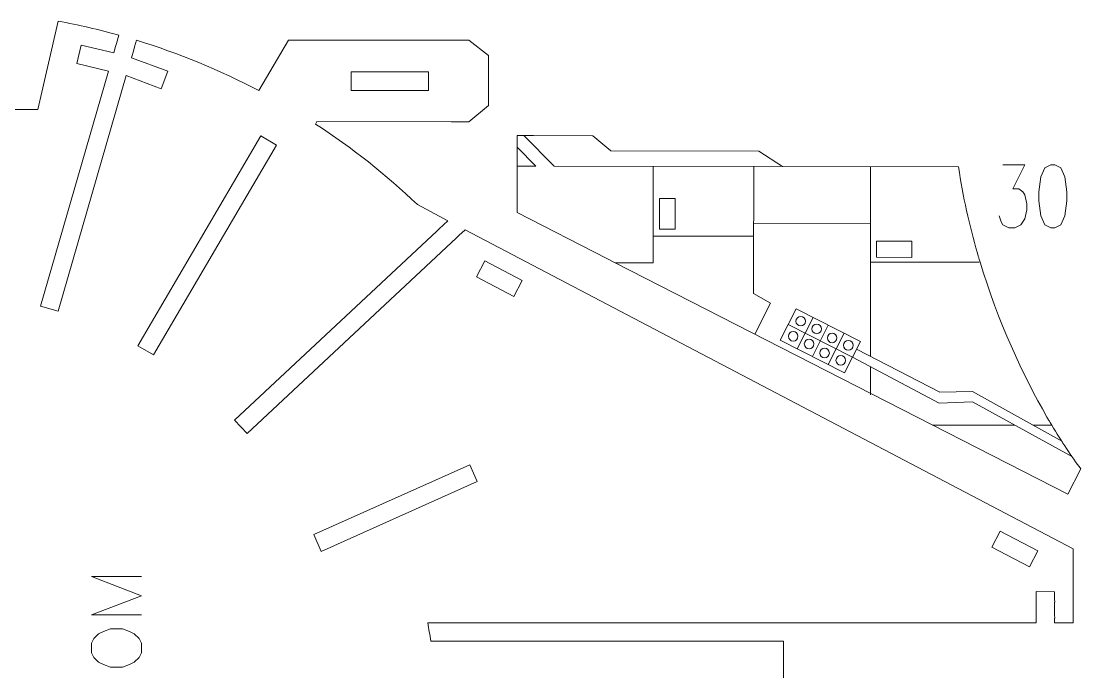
# Model space of a CAD drawing. Header units: inches. Extents: x -6.8 to 6.9, y -4.9 to 4.9.
# Drawn here: x -0.66 to 6.85, y 0.31 to 4.92 of the extents above; entities that cross this region are included whole.
import ezdxf

# ---------------------------------------------------------------- set-up
doc = ezdxf.new("R2010")
doc.units = ezdxf.units.IN
doc.header["$MEASUREMENT"] = 0
doc.layers.add('Layer 1', color=7, linetype='Continuous')

msp = doc.modelspace()

# ---------------------------------------------------------------- linework, layer by layer
at = {"layer": 'Layer 1', "lineweight": 9}
for points, knots in [([(0.0155, 4.7602), (0.0155, 4.7602), (0.0326, 4.819), (0.0326, 4.819), (0.0326, 4.819), (-0.1092, 4.8583), (-0.2525, 4.8912), (-0.3972, 4.9179), (-0.3972, 4.9179), (-0.3972, 4.9179), (-0.5421, 4.2931), (-0.5421, 4.2931), (-0.5421, 4.2931), (-0.5421, 4.2931), (-1.2297, 4.2931), (-1.2297, 4.2931), (-1.2297, 4.2931), (-1.2297, 4.2931), (-1.2297, 4.2228), (-1.2297, 4.2228)], [0, 0, 0, 0, 0.166667, 0.166667, 0.166667, 0.166667, 0.333333, 0.333333, 0.333333, 0.333333, 0.5, 0.5, 0.5, 0.5, 0.666667, 0.666667, 0.666667, 0.666667, 1, 1, 1, 1]), ([(0.1378, 4.7151), (0.1378, 4.7151), (0.1213, 4.6581), (0.1213, 4.6581), (0.1213, 4.6581), (0.1213, 4.6581), (0.3801, 4.5632), (0.3801, 4.5632), (0.3801, 4.5632), (0.3801, 4.5632), (0.3332, 4.4389), (0.3332, 4.4389), (0.3332, 4.4389), (0.3332, 4.4389), (0.085, 4.5327), (0.085, 4.5327), (0.085, 4.5327), (0.085, 4.5327), (-0.3979, 2.864), (-0.3979, 2.864), (-0.3979, 2.864), (-0.3979, 2.864), (-0.5228, 2.9001), (-0.5228, 2.9001), (-0.5228, 2.9001), (-0.5228, 2.9001), (-0.0413, 4.564), (-0.0413, 4.564), (-0.0413, 4.564), (-0.0413, 4.564), (-0.2644, 4.6178), (-0.2644, 4.6178), (-0.2644, 4.6178), (-0.2644, 4.6178), (-0.2342, 4.7478), (-0.2342, 4.7478), (-0.2342, 4.7478), (-0.2342, 4.7478), (-0.0036, 4.6943), (-0.0036, 4.6943), (-0.0036, 4.6943), (-0.0036, 4.6943), (0.0094, 4.7389), (0.0094, 4.7389)], [0, 0, 0, 0, 0.083333, 0.083333, 0.083333, 0.083333, 0.166667, 0.166667, 0.166667, 0.166667, 0.25, 0.25, 0.25, 0.25, 0.333333, 0.333333, 0.333333, 0.333333, 0.416667, 0.416667, 0.416667, 0.416667, 0.5, 0.5, 0.5, 0.5, 0.583333, 0.583333, 0.583333, 0.583333, 0.666667, 0.666667, 0.666667, 0.666667, 0.75, 0.75, 0.75, 0.75, 0.833333, 0.833333, 0.833333, 0.833333, 1, 1, 1, 1]), ([(2.3879, 4.7827), (2.3879, 4.7827), (1.3127, 4.7827), (1.3127, 4.7827), (1.3127, 4.7827), (1.3127, 4.7827), (1.2349, 4.7827), (1.2349, 4.7827), (1.2349, 4.7827), (1.2349, 4.7827), (1.0252, 4.4259), (1.0252, 4.4259), (1.0252, 4.4259), (0.7477, 4.5718), (0.4572, 4.6912), (0.1574, 4.7827), (0.1574, 4.7827), (0.1574, 4.7827), (0.1439, 4.7363), (0.1439, 4.7363)], [0, 0, 0, 0, 0.166667, 0.166667, 0.166667, 0.166667, 0.333333, 0.333333, 0.333333, 0.333333, 0.5, 0.5, 0.5, 0.5, 0.666667, 0.666667, 0.666667, 0.666667, 1, 1, 1, 1]), ([(2.4101, 4.2041), (2.4101, 4.2041), (2.5151, 4.2038), (2.5151, 4.2038), (2.5151, 4.2038), (2.5151, 4.2038), (2.6539, 4.3212), (2.6539, 4.3212), (2.6539, 4.3212), (2.6539, 4.3212), (2.6539, 4.6747), (2.6539, 4.6747), (2.6539, 4.6747), (2.6539, 4.6747), (2.5142, 4.7827), (2.5142, 4.7827), (2.5142, 4.7827), (2.5142, 4.7827), (2.4101, 4.7827), (2.4101, 4.7827)], [0, 0, 0, 0, 0.166667, 0.166667, 0.166667, 0.166667, 0.333333, 0.333333, 0.333333, 0.333333, 0.5, 0.5, 0.5, 0.5, 0.666667, 0.666667, 0.666667, 0.666667, 1, 1, 1, 1]), ([(1.6792, 4.5581), (1.6792, 4.5581), (2.229, 4.5581), (2.229, 4.5581), (2.229, 4.5581), (2.229, 4.5581), (2.229, 4.4281), (2.229, 4.4281), (2.229, 4.4281), (2.229, 4.4281), (1.6792, 4.4281), (1.6792, 4.4281), (1.6792, 4.4281), (1.6792, 4.4281), (1.6792, 4.5581), (1.6792, 4.5581)], [0, 0, 0, 0, 0.2, 0.2, 0.2, 0.2, 0.4, 0.4, 0.4, 0.4, 0.6, 0.6, 0.6, 0.6, 1, 1, 1, 1]), ([(2.3038, 3.4465), (2.3038, 3.4465), (2.3661, 3.5047), (2.3661, 3.5047), (2.3661, 3.5047), (2.3661, 3.5047), (2.1494, 3.6183), (2.1494, 3.6183), (2.1494, 3.6183), (1.9269, 3.8305), (1.6854, 4.0217), (1.4278, 4.1896), (1.4278, 4.1896), (1.4278, 4.1896), (1.4369, 4.2065), (1.4369, 4.2065), (1.4369, 4.2065), (1.4369, 4.2065), (2.3879, 4.2041), (2.3879, 4.2041)], [0, 0, 0, 0, 0.166667, 0.166667, 0.166667, 0.166667, 0.333333, 0.333333, 0.333333, 0.333333, 0.5, 0.5, 0.5, 0.5, 0.666667, 0.666667, 0.666667, 0.666667, 1, 1, 1, 1]), ([(1.0395, 4.106), (1.0395, 4.106), (1.1516, 4.0402), (1.1516, 4.0402), (1.1516, 4.0402), (1.1516, 4.0402), (0.2794, 2.5533), (0.2794, 2.5533), (0.2794, 2.5533), (0.2794, 2.5533), (0.1672, 2.619), (0.1672, 2.619), (0.1672, 2.619), (0.1672, 2.619), (1.0395, 4.106), (1.0395, 4.106)], [0, 0, 0, 0, 0.2, 0.2, 0.2, 0.2, 0.4, 0.4, 0.4, 0.4, 0.6, 0.6, 0.6, 0.6, 1, 1, 1, 1]), ([(2.9052, 4.108), (2.9052, 4.108), (2.857, 4.1081), (2.857, 4.1081), (2.857, 4.1081), (2.857, 4.1081), (2.8557, 3.562), (2.8557, 3.562), (2.8557, 3.562), (2.8557, 3.562), (3.4925, 3.2367), (3.4925, 3.2367)], [0, 0, 0, 0, 0.25, 0.25, 0.25, 0.25, 0.5, 0.5, 0.5, 0.5, 1, 1, 1, 1]), ([(6.1198, 3.2751), (6.063, 3.4719), (6.017, 3.6768), (5.9867, 3.8859), (5.9867, 3.8859), (5.9867, 3.8859), (4.739, 3.8889), (4.739, 3.8889), (4.739, 3.8889), (4.739, 3.8889), (4.571, 3.996), (4.571, 3.996), (4.571, 3.996), (4.571, 3.996), (3.5203, 4.0001), (3.5203, 4.0001), (3.5203, 4.0001), (3.5203, 4.0001), (3.3923, 4.1069), (3.3923, 4.1069), (3.3923, 4.1069), (3.3923, 4.1069), (2.9718, 4.1079), (2.9718, 4.1079)], [0, 0, 0, 0, 0.142857, 0.142857, 0.142857, 0.142857, 0.285714, 0.285714, 0.285714, 0.285714, 0.428571, 0.428571, 0.428571, 0.428571, 0.571429, 0.571429, 0.571429, 0.571429, 0.714286, 0.714286, 0.714286, 0.714286, 1, 1, 1, 1]), ([(2.4266, 3.3834), (2.4266, 3.3834), (0.9415, 1.9966), (0.9415, 1.9966), (0.9415, 1.9966), (0.9415, 1.9966), (0.8528, 2.0916), (0.8528, 2.0916), (0.8528, 2.0916), (0.8528, 2.0916), (2.2876, 3.4314), (2.2876, 3.4314)], [0, 0, 0, 0, 0.25, 0.25, 0.25, 0.25, 0.5, 0.5, 0.5, 0.5, 1, 1, 1, 1]), ([(6.6674, 0.6893), (6.6674, 0.6893), (6.6674, 0.656), (6.6674, 0.656), (6.6674, 0.656), (6.6674, 0.656), (6.7994, 0.656), (6.7994, 0.656), (6.7994, 0.656), (6.7994, 0.656), (6.7994, 1.1798), (6.7994, 1.1798), (6.7994, 1.1798), (6.7994, 1.1798), (2.488, 3.4407), (2.488, 3.4407), (2.488, 3.4407), (2.488, 3.4407), (2.4428, 3.3985), (2.4428, 3.3985)], [0, 0, 0, 0, 0.166667, 0.166667, 0.166667, 0.166667, 0.333333, 0.333333, 0.333333, 0.333333, 0.5, 0.5, 0.5, 0.5, 0.666667, 0.666667, 0.666667, 0.666667, 1, 1, 1, 1]), ([(2.6273, 3.2209), (2.6273, 3.2209), (2.8932, 3.0815), (2.8932, 3.0815), (2.8932, 3.0815), (2.8932, 3.0815), (2.8338, 2.9682), (2.8338, 2.9682), (2.8338, 2.9682), (2.8338, 2.9682), (2.5679, 3.1076), (2.5679, 3.1076), (2.5679, 3.1076), (2.5679, 3.1076), (2.6273, 3.2209), (2.6273, 3.2209)], [0, 0, 0, 0, 0.2, 0.2, 0.2, 0.2, 0.4, 0.4, 0.4, 0.4, 0.6, 0.6, 0.6, 0.6, 1, 1, 1, 1]), ([(3.5518, 3.2064), (3.5518, 3.2064), (6.7615, 1.5669), (6.7615, 1.5669), (6.7615, 1.5669), (6.7615, 1.5669), (6.853, 1.746), (6.853, 1.746), (6.853, 1.746), (6.7872, 1.8338), (6.7174, 1.9381), (6.6469, 2.0561)], [0, 0, 0, 0, 0.25, 0.25, 0.25, 0.25, 0.5, 0.5, 0.5, 0.5, 1, 1, 1, 1]), ([(1.4675, 1.1616), (1.4675, 1.1616), (1.4144, 1.2802), (1.4144, 1.2802), (1.4144, 1.2802), (1.4144, 1.2802), (2.5211, 1.7758), (2.5211, 1.7758), (2.5211, 1.7758), (2.5211, 1.7758), (2.5742, 1.6572), (2.5742, 1.6572), (2.5742, 1.6572), (2.5742, 1.6572), (1.4675, 1.1616), (1.4675, 1.1616)], [0, 0, 0, 0, 0.2, 0.2, 0.2, 0.2, 0.4, 0.4, 0.4, 0.4, 0.6, 0.6, 0.6, 0.6, 1, 1, 1, 1]), ([(6.5475, 1.1651), (6.5475, 1.1651), (6.4881, 1.0518), (6.4881, 1.0518), (6.4881, 1.0518), (6.4881, 1.0518), (6.2223, 1.1912), (6.2223, 1.1912), (6.2223, 1.1912), (6.2223, 1.1912), (6.2817, 1.3045), (6.2817, 1.3045), (6.2817, 1.3045), (6.2817, 1.3045), (6.5475, 1.1651), (6.5475, 1.1651)], [0, 0, 0, 0, 0.2, 0.2, 0.2, 0.2, 0.4, 0.4, 0.4, 0.4, 0.6, 0.6, 0.6, 0.6, 1, 1, 1, 1]), ([(6.5375, 0.8234), (6.5375, 0.8234), (6.5374, 0.8764), (6.5374, 0.8764), (6.5374, 0.8764), (6.5374, 0.8764), (6.6674, 0.8758), (6.6674, 0.8758), (6.6674, 0.8758), (6.6674, 0.8758), (6.6674, 0.8234), (6.6674, 0.8234)], [0, 0, 0, 0, 0.25, 0.25, 0.25, 0.25, 0.5, 0.5, 0.5, 0.5, 1, 1, 1, 1]), ([(4.6343, 0.6562), (4.6343, 0.6562), (6.5375, 0.6564), (6.5375, 0.6564), (6.5375, 0.6564), (6.5375, 0.6564), (6.5375, 0.6893), (6.5375, 0.6893)], [0, 0, 0, 0, 0.333333, 0.333333, 0.333333, 0.333333, 1, 1, 1, 1]), ([(3.034, 0.5262), (3.034, 0.5262), (2.244, 0.5262), (2.244, 0.5262), (2.244, 0.5262), (2.2376, 0.5696), (2.2303, 0.6129), (2.2223, 0.656), (2.2223, 0.656), (2.2223, 0.656), (3.034, 0.6561), (3.034, 0.6561)], [0, 0, 0, 0, 0.25, 0.25, 0.25, 0.25, 0.5, 0.5, 0.5, 0.5, 1, 1, 1, 1]), ([(4.6343, -0.5701), (4.6343, -0.5701), (4.744, -0.5701), (4.744, -0.5701), (4.744, -0.5701), (4.744, -0.5701), (4.744, 0.5262), (4.744, 0.5262), (4.744, 0.5262), (4.744, 0.5262), (4.6343, 0.5262), (4.6343, 0.5262)], [0, 0, 0, 0, 0.25, 0.25, 0.25, 0.25, 0.5, 0.5, 0.5, 0.5, 1, 1, 1, 1])]:
    msp.add_open_spline(points, degree=3, knots=knots, dxfattribs=at)
at = {"layer": 'Layer 1', "color": 1, "lineweight": 9}
for points in [[(0.0155, 4.7602), (0.0155, 4.7602), (0.0094, 4.7389), (0.0094, 4.7389)], [(0.1439, 4.7363), (0.1439, 4.7363), (0.1378, 4.7151), (0.1378, 4.7151)], [(2.3879, 4.7827), (2.3879, 4.7827), (2.4101, 4.7827), (2.4101, 4.7827)], [(2.3879, 4.2041), (2.3879, 4.2041), (2.4101, 4.2041), (2.4101, 4.2041)], [(2.9052, 4.108), (2.9052, 4.108), (2.9274, 4.108), (2.9274, 4.108)], [(2.9497, 4.108), (2.9497, 4.108), (2.9718, 4.108), (2.9718, 4.108)], [(2.3038, 3.4465), (2.3038, 3.4465), (2.2876, 3.4314), (2.2876, 3.4314)], [(2.4428, 3.3985), (2.4428, 3.3985), (2.4266, 3.3834), (2.4266, 3.3834)], [(3.4925, 3.2367), (3.4925, 3.2367), (3.5122, 3.2267), (3.5122, 3.2267)], [(6.1261, 3.2539), (6.1261, 3.2539), (6.1198, 3.2751), (6.1198, 3.2751)], [(6.1387, 3.2113), (6.1387, 3.2113), (6.1324, 3.2325), (6.1324, 3.2325)], [(3.5321, 3.2165), (3.5321, 3.2165), (3.5518, 3.2064), (3.5518, 3.2064)], [(6.6131, 2.1135), (6.6131, 2.1135), (6.6244, 2.0944), (6.6244, 2.0944)], [(6.6357, 2.0752), (6.6357, 2.0752), (6.6469, 2.0561), (6.6469, 2.0561)], [(6.5375, 0.8012), (6.5375, 0.8012), (6.5374, 0.8234), (6.5374, 0.8234)], [(6.6677, 0.8012), (6.6677, 0.8012), (6.6676, 0.8234), (6.6676, 0.8234)], [(6.5375, 0.6893), (6.5375, 0.6893), (6.5374, 0.7114), (6.5374, 0.7114)], [(6.6677, 0.6893), (6.6677, 0.6893), (6.6676, 0.7114), (6.6676, 0.7114)], [(3.034, 0.656), (3.034, 0.656), (3.0561, 0.656), (3.0561, 0.656)], [(4.6121, 0.656), (4.6121, 0.656), (4.6343, 0.656), (4.6343, 0.656)], [(3.034, 0.5262), (3.034, 0.5262), (3.0561, 0.5262), (3.0561, 0.5262)], [(4.6121, 0.5262), (4.6121, 0.5262), (4.6343, 0.5262), (4.6343, 0.5262)]]:
    msp.add_open_spline(points, degree=3, dxfattribs=at)
at = {"layer": 'Layer 1', "color": 5, "lineweight": 9}
for points in [[(3.1199, 3.8903), (3.1199, 3.8903), (2.9052, 4.108), (2.9052, 4.108)], [(2.9894, 3.8904), (2.9894, 3.8904), (2.8568, 4.0244), (2.8568, 4.0244)], [(2.9894, 3.8904), (2.9894, 3.8904), (2.8565, 3.8908), (2.8565, 3.8908)], [(4.739, 3.8889), (4.739, 3.8889), (3.1199, 3.8903), (3.1199, 3.8903)], [(4.5334, 3.1144), (4.5334, 3.1144), (4.5349, 3.889), (4.5349, 3.889)], [(5.3625, 3.4872), (5.3625, 3.4872), (4.5341, 3.4842), (4.5341, 3.4842)], [(4.5339, 3.3953), (4.5339, 3.3953), (3.826, 3.3956), (3.826, 3.3956)], [(5.3623, 3.2112), (5.3623, 3.2112), (6.1332, 3.2106), (6.1332, 3.2106)], [(4.8416, 2.5967), (4.8416, 2.5967), (4.9544, 2.8198), (4.9544, 2.8198)], [(5.234, 2.5382), (5.234, 2.5382), (4.7786, 2.7687), (4.7786, 2.7687)], [(4.9499, 2.5419), (4.9499, 2.5419), (5.0627, 2.765), (5.0627, 2.765)], [(5.0629, 2.4847), (5.0629, 2.4847), (5.1758, 2.7078), (5.1758, 2.7078)], [(5.3617, 2.4703), (5.3617, 2.4703), (5.3616, 2.2709), (5.3616, 2.2709)], [(5.8026, 2.0567), (5.8026, 2.0567), (6.3841, 2.0563), (6.3841, 2.0563)], [(6.5127, 2.0562), (6.5127, 2.0562), (6.65, 2.0561), (6.65, 2.0561)]]:
    msp.add_open_spline(points, degree=3, dxfattribs=at)
at = {"layer": 'Layer 1', "lineweight": 9}
for points in [[(2.9497, 4.1079), (2.9497, 4.1079), (2.9274, 4.108), (2.9274, 4.108)], [(6.1323, 3.2325), (6.1302, 3.2396), (6.1281, 3.2468), (6.126, 3.2539)], [(3.5122, 3.2267), (3.5122, 3.2267), (3.5321, 3.2165), (3.5321, 3.2165)], [(6.6132, 2.1135), (6.44, 2.413), (6.2656, 2.7923), (6.1387, 3.2113)], [(6.6356, 2.0751), (6.6318, 2.0815), (6.628, 2.0879), (6.6243, 2.0943)], [(6.5375, 0.7114), (6.5375, 0.7114), (6.5375, 0.8012), (6.5375, 0.8012)], [(6.6674, 0.8012), (6.6674, 0.8012), (6.6674, 0.7114), (6.6674, 0.7114)], [(3.0561, 0.6561), (3.0561, 0.6561), (4.6121, 0.6562), (4.6121, 0.6562)], [(4.6121, 0.5262), (4.6121, 0.5262), (3.0561, 0.5262), (3.0561, 0.5262)]]:
    msp.add_open_spline(points, degree=3, dxfattribs=at)
at = {"layer": 'Layer 1', "color": 5, "lineweight": 9}
for points, knots in [([(3.5518, 3.2064), (3.5518, 3.2064), (3.8206, 3.2062), (3.8206, 3.2062), (3.8206, 3.2062), (3.8206, 3.2062), (3.8212, 3.8897), (3.8212, 3.8897)], [0, 0, 0, 0, 0.333333, 0.333333, 0.333333, 0.333333, 1, 1, 1, 1]), ([(5.3628, 3.8874), (5.3628, 3.8874), (5.3621, 2.8849), (5.3621, 2.8849), (5.3621, 2.8849), (5.3621, 2.8849), (5.3618, 2.5439), (5.3618, 2.5439)], [0, 0, 0, 0, 0.333333, 0.333333, 0.333333, 0.333333, 1, 1, 1, 1]), ([(4.5334, 3.1144), (4.5334, 3.1144), (4.5333, 2.9879), (4.5333, 2.9879), (4.5333, 2.9879), (4.5333, 2.9879), (4.6538, 2.9201), (4.6538, 2.9201), (4.6538, 2.9201), (4.6538, 2.9201), (4.5417, 2.7008), (4.5417, 2.7008)], [0, 0, 0, 0, 0.25, 0.25, 0.25, 0.25, 0.5, 0.5, 0.5, 0.5, 1, 1, 1, 1]), ([(4.8672, 2.7585), (4.8485, 2.7585), (4.8333, 2.7736), (4.8333, 2.7923), (4.8333, 2.7923), (4.8334, 2.811), (4.8485, 2.8262), (4.8672, 2.8262), (4.8672, 2.8262), (4.8859, 2.8262), (4.9011, 2.811), (4.901, 2.7923), (4.901, 2.7923), (4.901, 2.7736), (4.8859, 2.7585), (4.8672, 2.7585)], [0, 0, 0, 0, 0.2, 0.2, 0.2, 0.2, 0.4, 0.4, 0.4, 0.4, 0.6, 0.6, 0.6, 0.6, 1, 1, 1, 1]), ([(4.8137, 2.6517), (4.795, 2.6518), (4.7799, 2.6669), (4.7799, 2.6856), (4.7799, 2.6856), (4.7799, 2.7043), (4.7951, 2.7195), (4.8137, 2.7194), (4.8137, 2.7194), (4.8324, 2.7194), (4.8476, 2.7043), (4.8476, 2.6856), (4.8476, 2.6856), (4.8476, 2.6669), (4.8324, 2.6517), (4.8137, 2.6517)], [0, 0, 0, 0, 0.2, 0.2, 0.2, 0.2, 0.4, 0.4, 0.4, 0.4, 0.6, 0.6, 0.6, 0.6, 1, 1, 1, 1]), ([(4.9799, 2.7041), (4.9612, 2.7041), (4.9461, 2.7193), (4.9461, 2.7379), (4.9461, 2.7379), (4.9461, 2.7566), (4.9613, 2.7718), (4.98, 2.7718), (4.98, 2.7718), (4.9987, 2.7718), (5.0138, 2.7566), (5.0138, 2.7379), (5.0138, 2.7379), (5.0138, 2.7192), (4.9986, 2.7041), (4.9799, 2.7041)], [0, 0, 0, 0, 0.2, 0.2, 0.2, 0.2, 0.4, 0.4, 0.4, 0.4, 0.6, 0.6, 0.6, 0.6, 1, 1, 1, 1]), ([(5.0898, 2.64), (5.0711, 2.64), (5.056, 2.6552), (5.056, 2.6739), (5.056, 2.6739), (5.056, 2.6926), (5.0712, 2.7077), (5.0899, 2.7077), (5.0899, 2.7077), (5.1086, 2.7077), (5.1237, 2.6925), (5.1237, 2.6738), (5.1237, 2.6738), (5.1237, 2.6551), (5.1085, 2.64), (5.0898, 2.64)], [0, 0, 0, 0, 0.2, 0.2, 0.2, 0.2, 0.4, 0.4, 0.4, 0.4, 0.6, 0.6, 0.6, 0.6, 1, 1, 1, 1]), ([(4.9265, 2.5973), (4.9078, 2.5974), (4.8926, 2.6125), (4.8926, 2.6312), (4.8926, 2.6312), (4.8926, 2.6499), (4.9078, 2.6651), (4.9265, 2.665), (4.9265, 2.665), (4.9452, 2.665), (4.9604, 2.6499), (4.9603, 2.6312), (4.9603, 2.6312), (4.9603, 2.6125), (4.9452, 2.5973), (4.9265, 2.5973)], [0, 0, 0, 0, 0.2, 0.2, 0.2, 0.2, 0.4, 0.4, 0.4, 0.4, 0.6, 0.6, 0.6, 0.6, 1, 1, 1, 1]), ([(5.2044, 2.5879), (5.1857, 2.5879), (5.1706, 2.6031), (5.1706, 2.6218), (5.1706, 2.6218), (5.1706, 2.6405), (5.1858, 2.6556), (5.2045, 2.6556), (5.2045, 2.6556), (5.2232, 2.6556), (5.2383, 2.6404), (5.2383, 2.6217), (5.2383, 2.6217), (5.2383, 2.603), (5.2231, 2.5879), (5.2044, 2.5879)], [0, 0, 0, 0, 0.2, 0.2, 0.2, 0.2, 0.4, 0.4, 0.4, 0.4, 0.6, 0.6, 0.6, 0.6, 1, 1, 1, 1]), ([(5.0363, 2.5333), (5.0176, 2.5333), (5.0025, 2.5485), (5.0025, 2.5672), (5.0025, 2.5672), (5.0025, 2.5859), (5.0177, 2.601), (5.0364, 2.601), (5.0364, 2.601), (5.0551, 2.601), (5.0702, 2.5858), (5.0702, 2.5671), (5.0702, 2.5671), (5.0702, 2.5484), (5.055, 2.5333), (5.0363, 2.5333)], [0, 0, 0, 0, 0.2, 0.2, 0.2, 0.2, 0.4, 0.4, 0.4, 0.4, 0.6, 0.6, 0.6, 0.6, 1, 1, 1, 1]), ([(5.1509, 2.4812), (5.1322, 2.4812), (5.1171, 2.4963), (5.1171, 2.515), (5.1171, 2.515), (5.1171, 2.5337), (5.1323, 2.5489), (5.151, 2.5489), (5.151, 2.5489), (5.1697, 2.5489), (5.1848, 2.5337), (5.1848, 2.515), (5.1848, 2.515), (5.1848, 2.4963), (5.1696, 2.4811), (5.1509, 2.4812)], [0, 0, 0, 0, 0.2, 0.2, 0.2, 0.2, 0.4, 0.4, 0.4, 0.4, 0.6, 0.6, 0.6, 0.6, 1, 1, 1, 1]), ([(0.1928, 0.7133), (0.1928, 0.7133), (-0.1611, 0.7133), (-0.1611, 0.7133), (-0.1611, 0.7133), (-0.1611, 0.7133), (0.1928, 0.8479), (0.1928, 0.8479), (0.1928, 0.8479), (0.1928, 0.8479), (-0.1611, 0.9829), (-0.1611, 0.9829), (-0.1611, 0.9829), (-0.1611, 0.9829), (0.1928, 0.9829), (0.1928, 0.9829)], [0, 0, 0, 0, 0.2, 0.2, 0.2, 0.2, 0.4, 0.4, 0.4, 0.4, 0.6, 0.6, 0.6, 0.6, 1, 1, 1, 1]), ([(-0.1611, 0.4434), (-0.1611, 0.4434), (-0.144, 0.4099), (-0.144, 0.4099), (-0.144, 0.4099), (-0.144, 0.4099), (-0.1105, 0.3761), (-0.1105, 0.3761), (-0.1105, 0.3761), (-0.1105, 0.3761), (-0.0767, 0.3594), (-0.0767, 0.3594), (-0.0767, 0.3594), (-0.0767, 0.3594), (-0.0262, 0.3423), (-0.0262, 0.3423), (-0.0262, 0.3423), (-0.0262, 0.3423), (0.0582, 0.3423), (0.0582, 0.3423), (0.0582, 0.3423), (0.0582, 0.3423), (0.1088, 0.3594), (0.1088, 0.3594), (0.1088, 0.3594), (0.1088, 0.3594), (0.1423, 0.3761), (0.1423, 0.3761), (0.1423, 0.3761), (0.1423, 0.3761), (0.1761, 0.4099), (0.1761, 0.4099), (0.1761, 0.4099), (0.1761, 0.4099), (0.1928, 0.4434), (0.1928, 0.4434), (0.1928, 0.4434), (0.1928, 0.4434), (0.1928, 0.5111), (0.1928, 0.5111), (0.1928, 0.5111), (0.1928, 0.5111), (0.1761, 0.5446), (0.1761, 0.5446), (0.1761, 0.5446), (0.1761, 0.5446), (0.1423, 0.5784), (0.1423, 0.5784), (0.1423, 0.5784), (0.1423, 0.5784), (0.1088, 0.5951), (0.1088, 0.5951), (0.1088, 0.5951), (0.1088, 0.5951), (0.0582, 0.6122), (0.0582, 0.6122), (0.0582, 0.6122), (0.0582, 0.6122), (-0.0262, 0.6122), (-0.0262, 0.6122), (-0.0262, 0.6122), (-0.0262, 0.6122), (-0.0767, 0.5951), (-0.0767, 0.5951), (-0.0767, 0.5951), (-0.0767, 0.5951), (-0.1105, 0.5784), (-0.1105, 0.5784), (-0.1105, 0.5784), (-0.1105, 0.5784), (-0.144, 0.5446), (-0.144, 0.5446), (-0.144, 0.5446), (-0.144, 0.5446), (-0.1611, 0.5111), (-0.1611, 0.5111), (-0.1611, 0.5111), (-0.1611, 0.5111), (-0.1611, 0.4434), (-0.1611, 0.4434)], [0, 0, 0, 0, 0.047619, 0.047619, 0.047619, 0.047619, 0.095238, 0.095238, 0.095238, 0.095238, 0.142857, 0.142857, 0.142857, 0.142857, 0.190476, 0.190476, 0.190476, 0.190476, 0.238095, 0.238095, 0.238095, 0.238095, 0.285714, 0.285714, 0.285714, 0.285714, 0.333333, 0.333333, 0.333333, 0.333333, 0.380952, 0.380952, 0.380952, 0.380952, 0.428571, 0.428571, 0.428571, 0.428571, 0.47619, 0.47619, 0.47619, 0.47619, 0.52381, 0.52381, 0.52381, 0.52381, 0.571429, 0.571429, 0.571429, 0.571429, 0.619048, 0.619048, 0.619048, 0.619048, 0.666667, 0.666667, 0.666667, 0.666667, 0.714286, 0.714286, 0.714286, 0.714286, 0.761905, 0.761905, 0.761905, 0.761905, 0.809524, 0.809524, 0.809524, 0.809524, 0.857143, 0.857143, 0.857143, 0.857143, 0.904762, 0.904762, 0.904762, 0.904762, 1, 1, 1, 1])]:
    msp.add_open_spline(points, degree=3, knots=knots, dxfattribs=at)
at = {"layer": 'Layer 1', "color": 1, "lineweight": 9}
for points, knots in [([(6.3013, 3.9008), (6.3013, 3.9008), (6.4569, 3.9008), (6.4569, 3.9008), (6.4569, 3.9008), (6.4569, 3.9008), (6.3721, 3.7307), (6.3721, 3.7307), (6.3721, 3.7307), (6.3721, 3.7307), (6.4145, 3.7307), (6.4145, 3.7307), (6.4145, 3.7307), (6.4145, 3.7307), (6.4429, 3.7097), (6.4429, 3.7097), (6.4429, 3.7097), (6.4429, 3.7097), (6.4569, 3.6887), (6.4569, 3.6887), (6.4569, 3.6887), (6.4569, 3.6887), (6.4709, 3.6249), (6.4709, 3.6249), (6.4709, 3.6249), (6.4709, 3.6249), (6.4709, 3.5822), (6.4709, 3.5822), (6.4709, 3.5822), (6.4709, 3.5822), (6.4569, 3.5185), (6.4569, 3.5185), (6.4569, 3.5185), (6.4569, 3.5185), (6.4285, 3.4758), (6.4285, 3.4758), (6.4285, 3.4758), (6.4285, 3.4758), (6.3861, 3.4548), (6.3861, 3.4548), (6.3861, 3.4548), (6.3861, 3.4548), (6.3437, 3.4548), (6.3437, 3.4548), (6.3437, 3.4548), (6.3437, 3.4548), (6.3013, 3.4758), (6.3013, 3.4758), (6.3013, 3.4758), (6.3013, 3.4758), (6.2873, 3.4975), (6.2873, 3.4975), (6.2873, 3.4975), (6.2873, 3.4975), (6.2733, 3.5395), (6.2733, 3.5395)], [0, 0, 0, 0, 0.066667, 0.066667, 0.066667, 0.066667, 0.133333, 0.133333, 0.133333, 0.133333, 0.2, 0.2, 0.2, 0.2, 0.266667, 0.266667, 0.266667, 0.266667, 0.333333, 0.333333, 0.333333, 0.333333, 0.4, 0.4, 0.4, 0.4, 0.466667, 0.466667, 0.466667, 0.466667, 0.533333, 0.533333, 0.533333, 0.533333, 0.6, 0.6, 0.6, 0.6, 0.666667, 0.666667, 0.666667, 0.666667, 0.733333, 0.733333, 0.733333, 0.733333, 0.8, 0.8, 0.8, 0.8, 0.866667, 0.866667, 0.866667, 0.866667, 1, 1, 1, 1]), ([(6.6406, 3.9008), (6.6406, 3.9008), (6.5982, 3.8798), (6.5982, 3.8798), (6.5982, 3.8798), (6.5982, 3.8798), (6.5702, 3.8161), (6.5702, 3.8161), (6.5702, 3.8161), (6.5702, 3.8161), (6.5558, 3.7097), (6.5558, 3.7097), (6.5558, 3.7097), (6.5558, 3.7097), (6.5558, 3.646), (6.5558, 3.646), (6.5558, 3.646), (6.5558, 3.646), (6.5702, 3.5395), (6.5702, 3.5395), (6.5702, 3.5395), (6.5702, 3.5395), (6.5982, 3.4758), (6.5982, 3.4758), (6.5982, 3.4758), (6.5982, 3.4758), (6.6406, 3.4548), (6.6406, 3.4548), (6.6406, 3.4548), (6.6406, 3.4548), (6.669, 3.4548), (6.669, 3.4548), (6.669, 3.4548), (6.669, 3.4548), (6.7114, 3.4758), (6.7114, 3.4758), (6.7114, 3.4758), (6.7114, 3.4758), (6.7398, 3.5395), (6.7398, 3.5395), (6.7398, 3.5395), (6.7398, 3.5395), (6.7538, 3.646), (6.7538, 3.646), (6.7538, 3.646), (6.7538, 3.646), (6.7538, 3.7097), (6.7538, 3.7097), (6.7538, 3.7097), (6.7538, 3.7097), (6.7398, 3.8161), (6.7398, 3.8161), (6.7398, 3.8161), (6.7398, 3.8161), (6.7114, 3.8798), (6.7114, 3.8798), (6.7114, 3.8798), (6.7114, 3.8798), (6.669, 3.9008), (6.669, 3.9008), (6.669, 3.9008), (6.669, 3.9008), (6.6406, 3.9008), (6.6406, 3.9008)], [0, 0, 0, 0, 0.058824, 0.058824, 0.058824, 0.058824, 0.117647, 0.117647, 0.117647, 0.117647, 0.176471, 0.176471, 0.176471, 0.176471, 0.235294, 0.235294, 0.235294, 0.235294, 0.294118, 0.294118, 0.294118, 0.294118, 0.352941, 0.352941, 0.352941, 0.352941, 0.411765, 0.411765, 0.411765, 0.411765, 0.470588, 0.470588, 0.470588, 0.470588, 0.529412, 0.529412, 0.529412, 0.529412, 0.588235, 0.588235, 0.588235, 0.588235, 0.647059, 0.647059, 0.647059, 0.647059, 0.705882, 0.705882, 0.705882, 0.705882, 0.764706, 0.764706, 0.764706, 0.764706, 0.823529, 0.823529, 0.823529, 0.823529, 0.882353, 0.882353, 0.882353, 0.882353, 1, 1, 1, 1]), ([(3.866, 3.4456), (3.866, 3.4456), (3.9767, 3.4455), (3.9767, 3.4455), (3.9767, 3.4455), (3.9767, 3.4455), (3.9769, 3.6607), (3.9769, 3.6607), (3.9769, 3.6607), (3.9769, 3.6607), (3.8662, 3.6608), (3.8662, 3.6608), (3.8662, 3.6608), (3.8662, 3.6608), (3.866, 3.4456), (3.866, 3.4456)], [0, 0, 0, 0, 0.2, 0.2, 0.2, 0.2, 0.4, 0.4, 0.4, 0.4, 0.6, 0.6, 0.6, 0.6, 1, 1, 1, 1]), ([(5.4053, 3.245), (5.4053, 3.245), (5.6553, 3.2448), (5.6553, 3.2448), (5.6553, 3.2448), (5.6553, 3.2448), (5.6554, 3.3594), (5.6554, 3.3594), (5.6554, 3.3594), (5.6554, 3.3594), (5.4054, 3.3596), (5.4054, 3.3596), (5.4054, 3.3596), (5.4054, 3.3596), (5.4053, 3.245), (5.4053, 3.245)], [0, 0, 0, 0, 0.2, 0.2, 0.2, 0.2, 0.4, 0.4, 0.4, 0.4, 0.6, 0.6, 0.6, 0.6, 1, 1, 1, 1]), ([(5.1776, 2.4267), (5.1776, 2.4267), (4.7221, 2.6571), (4.7221, 2.6571), (4.7221, 2.6571), (4.7221, 2.6571), (4.835, 2.8802), (4.835, 2.8802), (4.835, 2.8802), (4.835, 2.8802), (5.2905, 2.6498), (5.2905, 2.6498), (5.2905, 2.6498), (5.2905, 2.6498), (5.1776, 2.4267), (5.1776, 2.4267)], [0, 0, 0, 0, 0.2, 0.2, 0.2, 0.2, 0.4, 0.4, 0.4, 0.4, 0.6, 0.6, 0.6, 0.6, 1, 1, 1, 1]), ([(6.7224, 1.9398), (6.7224, 1.9398), (6.0842, 2.294), (6.0842, 2.294), (6.0842, 2.294), (6.0842, 2.294), (5.8538, 2.2896), (5.8538, 2.2896), (5.8538, 2.2896), (5.8538, 2.2896), (5.2628, 2.595), (5.2628, 2.595)], [0, 0, 0, 0, 0.25, 0.25, 0.25, 0.25, 0.5, 0.5, 0.5, 0.5, 1, 1, 1, 1]), ([(5.234, 2.5382), (5.234, 2.5382), (5.8498, 2.2108), (5.8498, 2.2108), (5.8498, 2.2108), (5.8498, 2.2108), (6.0842, 2.2211), (6.0842, 2.2211), (6.0842, 2.2211), (6.0842, 2.2211), (6.7941, 1.831), (6.7941, 1.831)], [0, 0, 0, 0, 0.25, 0.25, 0.25, 0.25, 0.5, 0.5, 0.5, 0.5, 1, 1, 1, 1])]:
    msp.add_open_spline(points, degree=3, knots=knots, dxfattribs=at)

doc.saveas('drawing.dxf')
